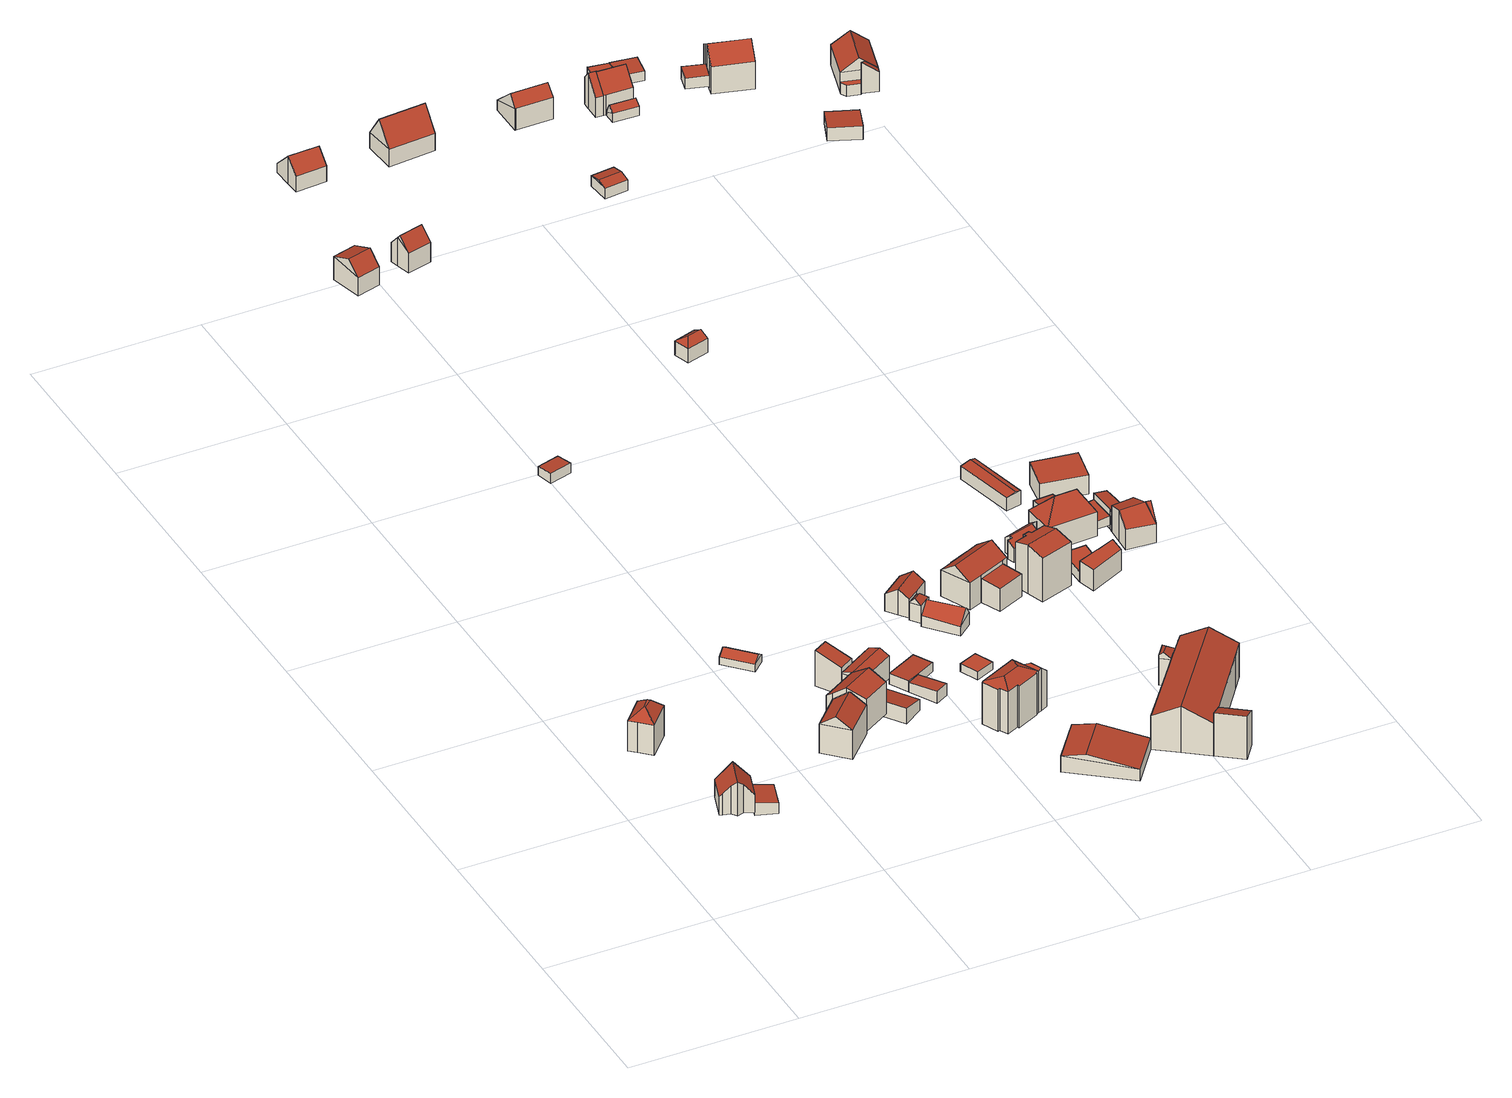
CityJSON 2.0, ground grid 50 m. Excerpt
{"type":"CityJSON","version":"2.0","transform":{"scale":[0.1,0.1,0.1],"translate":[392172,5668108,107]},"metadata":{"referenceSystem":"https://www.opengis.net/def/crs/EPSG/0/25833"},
"CityObjects":{
"building1":{"type":"Building","attributes":{"Dachtyp_tdc":"tdcCutTentRoof","Gemeindeschluessel":14627140,"Dachneigung":40.66,"QualitaetDacherkennung":69,"Geometrietyp2DReferenz":"3000","function":"31001_9998","roofType":"9999","measuredHeight":12.82},"geometry":[{"type":"MultiSurface","lod":"2","boundaries":[[[0,1,2,3]],[[1,4,5,2]],[[4,6,7,5]],[[6,8,9,7]],[[8,0,3,9]],[[8,6,4,10,11]],[[0,8,11,12]],[[1,0,12,13]],[[4,1,13,10]],[[13,12,11,10]],[[3,2,5,7,9]]],"semantics":{"surfaces":[{"type":"WallSurface"},{"type":"RoofSurface"},{"type":"GroundSurface"}],"values":[0,0,0,0,0,1,1,1,1,1,2]}}]},
"building2":{"type":"Building","attributes":{"Dachtyp_tdc":"tdcGableRoof","Gemeindeschluessel":14627140,"Dachneigung":46.6,"QualitaetDacherkennung":79,"Geometrietyp2DReferenz":"3000","function":"31001_9998","roofType":"3100","measuredHeight":10.79},"geometry":[{"type":"MultiSurface","lod":"2","boundaries":[[[14,15,16,17]],[[15,18,16]],[[18,19,20,16]],[[19,21,22,20]],[[21,23,24,22]],[[23,25,26,24]],[[25,27,28,26]],[[27,29,30,28]],[[29,31,32,30]],[[31,14,17,32]],[[27,25,23,21,19,18,15]],[[15,14,31,29,27]],[[17,16,20,22,24,26,28,30,32]]],"semantics":{"surfaces":[{"type":"WallSurface"},{"type":"RoofSurface"},{"type":"GroundSurface"}],"values":[0,0,0,0,0,0,0,0,0,0,1,1,2]}}]},
"building3":{"type":"Building","attributes":{"Dachtyp_tdc":"tdcPolyFlatRoof","Gemeindeschluessel":14627140,"Dachneigung":5.68,"QualitaetDacherkennung":77,"Geometrietyp2DReferenz":"3000","function":"31001_9998","roofType":"2100","measuredHeight":3.93},"geometry":[{"type":"MultiSurface","lod":"2","boundaries":[[[33,34,35,36]],[[34,37,38,35]],[[37,39,40,38]],[[39,33,36,40]],[[39,37,34,33]],[[36,35,38,40]]],"semantics":{"surfaces":[{"type":"WallSurface"},{"type":"RoofSurface"},{"type":"GroundSurface"}],"values":[0,0,0,0,1,2]}}]},
"building4":{"type":"Building","attributes":{"Dachtyp_tdc":"tdcGableRoof","Gemeindeschluessel":14627140,"Dachneigung":34.21,"QualitaetDacherkennung":80,"Geometrietyp2DReferenz":"3000","function":"31001_9998","roofType":"3100","measuredHeight":3.99},"geometry":[{"type":"MultiSurface","lod":"2","boundaries":[[[41,42,43,44]],[[42,45,46,43]],[[45,47,48,46]],[[47,41,44,48]],[[45,42,49]],[[41,47,50]],[[42,41,50,49]],[[47,45,49,50]],[[44,43,46,48]]],"semantics":{"surfaces":[{"type":"WallSurface"},{"type":"RoofSurface"},{"type":"GroundSurface"}],"values":[0,0,0,0,0,0,1,1,2]}}]},
"building5":{"type":"Building","attributes":{"Dachtyp_tdc":"tdcGableRoof","Gemeindeschluessel":14627140,"Dachneigung":21.92,"QualitaetDacherkennung":79,"Geometrietyp2DReferenz":"3000","function":"31001_9998","roofType":"3100","measuredHeight":9.92},"geometry":[{"type":"MultiSurface","lod":"2","boundaries":[[[51,52,53,54]],[[52,55,56,53]],[[55,57,58,56]],[[57,51,54,58]],[[55,52,59]],[[51,57,60]],[[52,51,60,59]],[[57,55,59,60]],[[54,53,56,58]]],"semantics":{"surfaces":[{"type":"WallSurface"},{"type":"RoofSurface"},{"type":"GroundSurface"}],"values":[0,0,0,0,0,0,1,1,2]}}]},
"building6":{"type":"Building","attributes":{"Dachtyp_tdc":"tdcPolyFlatRoof","Gemeindeschluessel":14627140,"Dachneigung":5.29,"QualitaetDacherkennung":63,"Geometrietyp2DReferenz":"3000","function":"31001_9998","roofType":"2100","measuredHeight":3.2},"geometry":[{"type":"MultiSurface","lod":"2","boundaries":[[[61,62,63,64]],[[62,65,66,63]],[[65,67,68,66]],[[67,61,64,68]],[[67,65,62,61]],[[64,63,66,68]]],"semantics":{"surfaces":[{"type":"WallSurface"},{"type":"RoofSurface"},{"type":"GroundSurface"}],"values":[0,0,0,0,1,2]}}]},
"building7":{"type":"Building","attributes":{"Dachtyp_tdc":"tdcGableRoof","Gemeindeschluessel":14627140,"Dachneigung":36.1,"QualitaetDacherkennung":68,"Geometrietyp2DReferenz":"3000","function":"31001_9998","roofType":"3100","measuredHeight":12.73},"geometry":[{"type":"MultiSurface","lod":"2","boundaries":[[[69,70,71,72]],[[70,73,74,71]],[[73,75,76,74]],[[75,69,72,76]],[[73,70,77]],[[69,75,78]],[[70,69,78,77]],[[75,73,77,78]],[[72,71,74,76]]],"semantics":{"surfaces":[{"type":"WallSurface"},{"type":"RoofSurface"},{"type":"GroundSurface"}],"values":[0,0,0,0,0,0,1,1,2]}}]},
"building8":{"type":"Building","attributes":{"Dachtyp_tdc":"tdcGableRoof","Gemeindeschluessel":14627140,"Dachneigung":33.85,"QualitaetDacherkennung":59,"Geometrietyp2DReferenz":"3000","function":"31001_9998","roofType":"3100","measuredHeight":12.89},"geometry":[{"type":"MultiSurface","lod":"2","boundaries":[[[79,80,81,82]],[[80,83,84,81]],[[83,85,86,84]],[[85,87,88,86]],[[87,89,90,88]],[[89,91,92,90]],[[91,79,82,92]],[[87,85,83,80,79]],[[79,91,89,87]],[[82,81,84,86,88,90,92]]],"semantics":{"surfaces":[{"type":"WallSurface"},{"type":"RoofSurface"},{"type":"GroundSurface"}],"values":[0,0,0,0,0,0,0,1,1,2]}}]},
"building9":{"type":"Building","attributes":{"Dachtyp_tdc":"tdcGableRoof","Gemeindeschluessel":14627140,"Dachneigung":45.48,"QualitaetDacherkennung":87,"Geometrietyp2DReferenz":"3000","function":"31001_9998","roofType":"3100","measuredHeight":9.01},"geometry":[{"type":"MultiSurface","lod":"2","boundaries":[[[93,94,95,96]],[[94,97,98,95]],[[97,99,100,98]],[[99,101,102,100]],[[101,103,104,102]],[[103,105,106,104]],[[105,107,108,106]],[[107,93,96,108]],[[103,101,99,97]],[[97,94,93,107,105,103]],[[96,95,98,100,102,104,106,108]]],"semantics":{"surfaces":[{"type":"WallSurface"},{"type":"RoofSurface"},{"type":"GroundSurface"}],"values":[0,0,0,0,0,0,0,0,1,1,2]}}]},
"building10":{"type":"Building","attributes":{"Dachtyp_tdc":"tdcFreeFormRoof","Gemeindeschluessel":14627140,"Dachneigung":49.58,"QualitaetDacherkennung":78,"Geometrietyp2DReferenz":"3000","function":"31001_9998","roofType":"5000","measuredHeight":10.28},"geometry":[{"type":"MultiSurface","lod":"2","boundaries":[[[109,110,111,112]],[[110,113,114,111]],[[113,115,116,114]],[[115,117,118,116]],[[117,109,112,118]],[[115,113,119,120]],[[120,119,110,109,117]],[[113,110,119]],[[117,115,120]],[[112,111,114,116,118]]],"semantics":{"surfaces":[{"type":"WallSurface"},{"type":"RoofSurface"},{"type":"GroundSurface"}],"values":[0,0,0,0,0,1,1,0,0,2]}}]},
"building11":{"type":"Building","attributes":{"Gemeindeschluessel":14627140,"Geometrietyp2DReferenz":"3000","function":"31001_9998","roofType":"9999"},"children":["building11-1","building11-2"]},
"building11-1":{"type":"BuildingPart","attributes":{"Dachtyp_tdc":"tdcPolyFlatRoof","Dachneigung":16.74,"QualitaetDacherkennung":49,"Geometrietyp2DReferenz":"3000","roofType":"2100","measuredHeight":11.32},"parents":["building11"],"geometry":[{"type":"MultiSurface","lod":"2","boundaries":[[[121,122,123,124,125,126]],[[127,128,129,130,131,132]],[[128,121,126,129]],[[128,127,122,121]],[[126,125,130,129]],[[132,123,122,127]],[[131,130,125,124]],[[131,124,123,132]]],"semantics":{"surfaces":[{"type":"WallSurface"},{"type":"RoofSurface"},{"type":"GroundSurface"},{"type":"ClosureSurface"}],"values":[0,0,0,1,2,0,3,3]}}]},
"building11-2":{"type":"BuildingPart","attributes":{"Dachtyp_tdc":"tdcGableRoof","Dachneigung":21.22,"QualitaetDacherkennung":67,"Geometrietyp2DReferenz":"3000","roofType":"3100","measuredHeight":8.69},"parents":["building11"],"geometry":[{"type":"MultiSurface","lod":"2","boundaries":[[[124,133,134,125]],[[133,135,136,134]],[[135,137,138,136]],[[137,131,130,138]],[[123,132,139,140,141]],[[135,140,139,137]],[[133,141,140,135]],[[124,123,141,133]],[[137,139,132,131]],[[125,134,136,138,130]],[[125,130,131,124]],[[131,132,123,124]]],"semantics":{"surfaces":[{"type":"WallSurface"},{"type":"RoofSurface"},{"type":"GroundSurface"},{"type":"ClosureSurface"}],"values":[0,0,0,0,1,1,0,0,0,2,3,3]}}]},
"building12":{"type":"Building","attributes":{"Dachtyp_tdc":"tdcPolyFlatRoof","Gemeindeschluessel":14627140,"Dachneigung":12.05,"QualitaetDacherkennung":85,"Geometrietyp2DReferenz":"3000","function":"31001_9998","roofType":"2100","measuredHeight":5.04},"geometry":[{"type":"MultiSurface","lod":"2","boundaries":[[[142,143,144,145]],[[143,146,147,144]],[[146,148,149,147]],[[148,142,145,149]],[[148,146,143,142]],[[145,144,147,149]]],"semantics":{"surfaces":[{"type":"WallSurface"},{"type":"RoofSurface"},{"type":"GroundSurface"}],"values":[0,0,0,0,1,2]}}]},
"building13":{"type":"Building","attributes":{"Gemeindeschluessel":14627140,"Geometrietyp2DReferenz":"3000","function":"31001_9998","roofType":"9999"},"children":["building13-1","building13-2"]},
"building13-1":{"type":"BuildingPart","attributes":{"Dachtyp_tdc":"tdcPolyFlatRoof","Dachneigung":4.99,"QualitaetDacherkennung":80,"Geometrietyp2DReferenz":"3000","roofType":"2100","measuredHeight":3.74},"parents":["building13"],"geometry":[{"type":"MultiSurface","lod":"2","boundaries":[[[150,151,152,153]],[[154,155,156,157]],[[155,150,153,156]],[[155,154,151,150]],[[153,152,157,156]],[[157,152,151,154]]],"semantics":{"surfaces":[{"type":"WallSurface"},{"type":"RoofSurface"},{"type":"GroundSurface"},{"type":"ClosureSurface"}],"values":[0,0,0,1,2,3]}}]},
"building13-2":{"type":"BuildingPart","attributes":{"Dachtyp_tdc":"tdcPolyFlatRoof","Dachneigung":2.65,"QualitaetDacherkennung":54,"Geometrietyp2DReferenz":"3000","roofType":"2100","measuredHeight":3.39},"parents":["building13"],"geometry":[{"type":"MultiSurface","lod":"2","boundaries":[[[158,159,154,157,160]],[[161,162,163,152,151]],[[162,164,165,163]],[[164,158,160,165]],[[164,162,161,159,158]],[[160,157,152,163,165]],[[151,154,159,161]],[[151,152,157,154]]],"semantics":{"surfaces":[{"type":"WallSurface"},{"type":"RoofSurface"},{"type":"GroundSurface"},{"type":"ClosureSurface"}],"values":[0,0,0,0,1,2,0,3]}}]},
"building14":{"type":"Building","attributes":{"Dachtyp_tdc":"tdcGableRoof","Gemeindeschluessel":14627140,"Dachneigung":55.75,"QualitaetDacherkennung":74,"Geometrietyp2DReferenz":"3000","function":"31001_9998","roofType":"3100","measuredHeight":12.42},"geometry":[{"type":"MultiSurface","lod":"2","boundaries":[[[166,167,168,169]],[[167,170,171,168]],[[170,172,173,171]],[[172,166,169,173]],[[170,167,174]],[[166,172,175]],[[167,166,175,174]],[[172,170,174,175]],[[169,168,171,173]]],"semantics":{"surfaces":[{"type":"WallSurface"},{"type":"RoofSurface"},{"type":"GroundSurface"}],"values":[0,0,0,0,0,0,1,1,2]}}]},
"building15":{"type":"Building","attributes":{"Gemeindeschluessel":14627140,"Geometrietyp2DReferenz":"3000","function":"31001_9998","roofType":"9999"},"children":["building15-1","building15-2"]},
"building15-1":{"type":"BuildingPart","attributes":{"Dachtyp_tdc":"tdcHipRoof","Dachneigung":19.17,"QualitaetDacherkennung":38,"Geometrietyp2DReferenz":"3000","roofType":"3200","measuredHeight":14.81},"parents":["building15"],"geometry":[{"type":"MultiSurface","lod":"2","boundaries":[[[176,177,178,179]],[[177,180,181,178]],[[180,182,183,181]],[[182,184,185,183]],[[184,186,187,185]],[[186,188,189,187]],[[188,190,191,189]],[[190,192,193,191]],[[192,194,195,196,193]],[[197,198,199]],[[197,200,201,198]],[[200,176,179,201]],[[190,188,186,184,182,202]],[[197,194,192,203]],[[182,180,177,176,200,197,203,202]],[[192,190,202,203]],[[179,178,181,183,185,187,189,191,193,196,198,201]],[[197,199,195,194]],[[199,198,196,195]]],"semantics":{"surfaces":[{"type":"WallSurface"},{"type":"RoofSurface"},{"type":"GroundSurface"},{"type":"ClosureSurface"}],"values":[0,0,0,0,0,0,0,0,0,0,0,0,1,1,1,1,2,0,3]}}]},
"building15-2":{"type":"BuildingPart","attributes":{"Dachtyp_tdc":"tdcFreeFormRoof","Dachneigung":43.46,"QualitaetDacherkennung":30,"Geometrietyp2DReferenz":"3000","roofType":"5000","measuredHeight":13.77},"parents":["building15"],"geometry":[{"type":"MultiSurface","lod":"2","boundaries":[[[204,199,198,205]],[[195,206,207,196]],[[206,208,209,207]],[[208,210,211,209]],[[210,212,213,211]],[[212,204,205,213]],[[208,206,195,214]],[[195,199,204,214]],[[204,212,210,208,214]],[[205,198,196,207,209,211,213]],[[195,196,198,199]]],"semantics":{"surfaces":[{"type":"WallSurface"},{"type":"RoofSurface"},{"type":"GroundSurface"},{"type":"ClosureSurface"}],"values":[0,0,0,0,0,0,1,1,1,2,3]}}]},
"building16":{"type":"Building","attributes":{"Dachtyp_tdc":"tdcGableRoof","Gemeindeschluessel":14627140,"Dachneigung":10.84,"QualitaetDacherkennung":53,"Geometrietyp2DReferenz":"3000","function":"31001_9998","roofType":"3100","measuredHeight":6.44},"geometry":[{"type":"MultiSurface","lod":"2","boundaries":[[[215,216,217,218]],[[216,219,220,217]],[[219,221,222,220]],[[221,215,218,222]],[[219,216,223]],[[215,221,224]],[[216,215,224,223]],[[221,219,223,224]],[[218,217,220,222]]],"semantics":{"surfaces":[{"type":"WallSurface"},{"type":"RoofSurface"},{"type":"GroundSurface"}],"values":[0,0,0,0,0,0,1,1,2]}}]},
"building17":{"type":"Building","attributes":{"Dachtyp_tdc":"tdcPolyFlatRoof","Gemeindeschluessel":14627140,"Dachneigung":0,"QualitaetDacherkennung":80,"Geometrietyp2DReferenz":"3000","function":"31001_9998","roofType":"1000","measuredHeight":2.46},"geometry":[{"type":"MultiSurface","lod":"2","boundaries":[[[225,226,227,228]],[[226,229,230,227]],[[229,231,232,230]],[[231,225,228,232]],[[231,229,226,225]],[[228,227,230,232]]],"semantics":{"surfaces":[{"type":"WallSurface"},{"type":"RoofSurface"},{"type":"GroundSurface"}],"values":[0,0,0,0,1,2]}}]},
"building18":{"type":"Building","attributes":{"Dachtyp_tdc":"tdcFreeFormRoof","Gemeindeschluessel":14627140,"Dachneigung":45.56,"QualitaetDacherkennung":12,"Geometrietyp2DReferenz":"3000","function":"31001_9998","roofType":"5000","measuredHeight":7.37},"geometry":[{"type":"MultiSurface","lod":"2","boundaries":[[[233,234,235,236]],[[234,237,238,235]],[[237,239,240,238]],[[239,233,236,240]],[[241,242,239,237]],[[241,237,234]],[[242,241,234,233]],[[242,233,239]],[[236,235,238,240]]],"semantics":{"surfaces":[{"type":"WallSurface"},{"type":"RoofSurface"},{"type":"GroundSurface"}],"values":[0,0,0,0,1,1,1,0,2]}}]},
"building19":{"type":"Building","attributes":{"Dachtyp_tdc":"tdcGableRoof","Gemeindeschluessel":14627140,"Dachneigung":35.99,"QualitaetDacherkennung":46,"Geometrietyp2DReferenz":"3000","function":"31001_9998","roofType":"3100","measuredHeight":8.15},"geometry":[{"type":"MultiSurface","lod":"2","boundaries":[[[243,244,245,246]],[[244,247,248,245]],[[247,249,250,248]],[[249,251,252,250]],[[251,253,254,252]],[[253,255,256,254]],[[255,243,246,256]],[[251,249,247,244]],[[244,243,255,253,251]],[[246,245,248,250,252,254,256]]],"semantics":{"surfaces":[{"type":"WallSurface"},{"type":"RoofSurface"},{"type":"GroundSurface"}],"values":[0,0,0,0,0,0,0,1,1,2]}}]},
"building20":{"type":"Building","attributes":{"Dachtyp_tdc":"tdcGableRoof","Gemeindeschluessel":14627140,"Dachneigung":48.09,"QualitaetDacherkennung":49,"Geometrietyp2DReferenz":"3000","function":"31001_9998","roofType":"3100","measuredHeight":6.78},"geometry":[{"type":"MultiSurface","lod":"2","boundaries":[[[257,258,259,260]],[[258,261,262,259]],[[261,263,264,262]],[[263,257,260,264]],[[261,258,265]],[[257,263,266]],[[258,257,266,265]],[[263,261,265,266]],[[260,259,262,264]]],"semantics":{"surfaces":[{"type":"WallSurface"},{"type":"RoofSurface"},{"type":"GroundSurface"}],"values":[0,0,0,0,0,0,1,1,2]}}]},
"building21":{"type":"Building","attributes":{"Dachtyp_tdc":"tdcFreeFormRoof","Gemeindeschluessel":14627140,"Dachneigung":32.11,"QualitaetDacherkennung":11,"Geometrietyp2DReferenz":"3000","function":"31001_9998","roofType":"5000","measuredHeight":6.19},"geometry":[{"type":"MultiSurface","lod":"2","boundaries":[[[267,268,269,270]],[[268,271,272,269]],[[271,273,274,272]],[[273,267,270,274]],[[275,276,273,271]],[[275,271,268]],[[276,275,268,267]],[[276,267,273]],[[270,269,272,274]]],"semantics":{"surfaces":[{"type":"WallSurface"},{"type":"RoofSurface"},{"type":"GroundSurface"}],"values":[0,0,0,0,1,0,1,1,2]}}]},
"building22":{"type":"Building","attributes":{"Gemeindeschluessel":14627140,"Geometrietyp2DReferenz":"3000","function":"31001_9998","roofType":"9999"},"children":["building22-1","building22-2"]},
"building22-1":{"type":"BuildingPart","attributes":{"Dachtyp_tdc":"tdcGableRoof","Dachneigung":35.95,"QualitaetDacherkennung":68,"Geometrietyp2DReferenz":"3000","roofType":"3100","measuredHeight":12.03},"parents":["building22"],"geometry":[{"type":"MultiSurface","lod":"2","boundaries":[[[277,278,279,280,281]],[[278,282,283,279]],[[282,284,285,283]],[[284,286,287,285]],[[286,288,289,287]],[[288,290,291,292,289]],[[277,290,288,293,294]],[[286,284,282,278,294,293]],[[293,288,286]],[[277,294,278]],[[292,280,279,283,285,287,289]],[[281,291,290,277]],[[281,280,292,291]]],"semantics":{"surfaces":[{"type":"WallSurface"},{"type":"RoofSurface"},{"type":"GroundSurface"},{"type":"ClosureSurface"}],"values":[0,0,0,0,0,0,1,1,0,0,2,0,3]}}]},
"building22-2":{"type":"BuildingPart","attributes":{"Dachtyp_tdc":"tdcPolyFlatRoof","Dachneigung":0,"QualitaetDacherkennung":46,"Geometrietyp2DReferenz":"3000","roofType":"1000","measuredHeight":4.31},"parents":["building22"],"geometry":[{"type":"MultiSurface","lod":"2","boundaries":[[[291,295,296,292]],[[295,297,298,296]],[[297,281,280,298]],[[281,297,295,291]],[[292,296,298,280]],[[292,280,281,291]]],"semantics":{"surfaces":[{"type":"WallSurface"},{"type":"RoofSurface"},{"type":"GroundSurface"},{"type":"ClosureSurface"}],"values":[0,0,0,1,2,3]}}]},
"building23":{"type":"Building","attributes":{"Dachtyp_tdc":"tdcPolyFlatRoof","Gemeindeschluessel":14627140,"Dachneigung":3.15,"QualitaetDacherkennung":76,"Geometrietyp2DReferenz":"3000","function":"31001_9998","roofType":"2100","measuredHeight":7.54},"geometry":[{"type":"MultiSurface","lod":"2","boundaries":[[[299,300,301,302]],[[300,303,304,301]],[[303,305,306,304]],[[305,299,302,306]],[[305,303,300,299]],[[302,301,304,306]]],"semantics":{"surfaces":[{"type":"WallSurface"},{"type":"RoofSurface"},{"type":"GroundSurface"}],"values":[0,0,0,0,1,2]}}]},
"building24":{"type":"Building","attributes":{"Dachtyp_tdc":"tdcGableRoof","Gemeindeschluessel":14627140,"Dachneigung":14.36,"QualitaetDacherkennung":69,"Geometrietyp2DReferenz":"3000","function":"31001_9998","roofType":"3100","measuredHeight":4.35},"geometry":[{"type":"MultiSurface","lod":"2","boundaries":[[[307,308,309,310]],[[308,311,312,309]],[[311,313,314,312]],[[313,307,310,314]],[[311,308,315]],[[307,313,316]],[[308,307,316,315]],[[313,311,315,316]],[[310,309,312,314]]],"semantics":{"surfaces":[{"type":"WallSurface"},{"type":"RoofSurface"},{"type":"GroundSurface"}],"values":[0,0,0,0,0,0,1,1,2]}}]},
"building25":{"type":"Building","attributes":{"Dachtyp_tdc":"tdcFreeFormRoof","Gemeindeschluessel":14627140,"Dachneigung":42.16,"QualitaetDacherkennung":60,"Geometrietyp2DReferenz":"3000","function":"31001_9998","roofType":"5000","measuredHeight":9.98},"geometry":[{"type":"MultiSurface","lod":"2","boundaries":[[[317,318,319,320]],[[318,321,322,319]],[[321,323,324,322]],[[323,325,326,324]],[[325,327,328,326]],[[327,329,330,328]],[[329,317,320,330]],[[331,323,321,318,317,332]],[[327,325,331,332,329]],[[325,323,331]],[[317,329,332]],[[320,319,322,324,326,328,330]]],"semantics":{"surfaces":[{"type":"WallSurface"},{"type":"RoofSurface"},{"type":"GroundSurface"}],"values":[0,0,0,0,0,0,0,1,1,0,0,2]}}]},
"building26":{"type":"Building","attributes":{"Gemeindeschluessel":14627140,"Geometrietyp2DReferenz":"3000","function":"31001_9998","roofType":"9999"},"children":["building26-1","building26-2","building26-3"]},
"building26-1":{"type":"BuildingPart","attributes":{"Dachtyp_tdc":"tdcHipAndGableRoof","Dachneigung":39.14,"QualitaetDacherkennung":21,"Geometrietyp2DReferenz":"3000","roofType":"5000","measuredHeight":10.67},"parents":["building26"],"geometry":[{"type":"MultiSurface","lod":"2","boundaries":[[[333,334,335,336]],[[337,338,339,340]],[[338,333,336,339]],[[334,341,342]],[[343,344,342,341]],[[334,342,344,345,346]],[[346,345,337]],[[337,345,344,343,338]],[[338,343,341,333]],[[333,341,334]],[[336,335,347,340,339]],[[347,335,334,346]],[[340,347,346,337]]],"semantics":{"surfaces":[{"type":"WallSurface"},{"type":"RoofSurface"},{"type":"GroundSurface"},{"type":"ClosureSurface"}],"values":[0,0,0,1,1,1,0,0,0,0,2,3,3]}}]},
"building26-2":{"type":"BuildingPart","attributes":{"Dachtyp_tdc":"tdcGableRoof","Dachneigung":26.42,"QualitaetDacherkennung":76,"Geometrietyp2DReferenz":"3000","roofType":"3100","measuredHeight":14.72},"parents":["building26"],"geometry":[{"type":"MultiSurface","lod":"2","boundaries":[[[348,349,337,340,350]],[[351,352,335,334]],[[352,353,354,335]],[[353,355,356,354]],[[355,357,358,356]],[[357,359,360,358]],[[359,361,362,360]],[[361,363,364,362]],[[365,366,367,368]],[[366,369,218,367]],[[369,370,371,218]],[[370,348,350,371]],[[366,365,363,361,359,357,355]],[[355,353,352,351,372,349,348,370,369,366]],[[350,340,347,335,354,356,358,360,362,364,368,367,218,371]],[[346,337,349,372]],[[346,347,340,337]],[[334,346,372,351]],[[334,335,347,346]],[[365,368,364,363]]],"semantics":{"surfaces":[{"type":"WallSurface"},{"type":"RoofSurface"},{"type":"GroundSurface"},{"type":"ClosureSurface"}],"values":[0,0,0,0,0,0,0,0,0,0,0,0,1,1,2,0,3,0,3,3]}}]},
"building26-3":{"type":"BuildingPart","attributes":{"Dachtyp_tdc":"tdcPolyFlatRoof","Dachneigung":22.27,"QualitaetDacherkennung":42,"Geometrietyp2DReferenz":"3000","roofType":"2100","measuredHeight":13.71},"parents":["building26"],"geometry":[{"type":"MultiSurface","lod":"2","boundaries":[[[373,374,375,376]],[[374,377,365,368,375]],[[378,373,376,364,363]],[[378,377,374,373]],[[376,375,368,364]],[[378,363,365,377]],[[363,364,368,365]]],"semantics":{"surfaces":[{"type":"WallSurface"},{"type":"RoofSurface"},{"type":"GroundSurface"},{"type":"ClosureSurface"}],"values":[0,0,0,1,2,0,3]}}]},
"building27":{"type":"Building","attributes":{"Dachtyp_tdc":"tdcGableRoof","Gemeindeschluessel":14627140,"Dachneigung":15.9,"QualitaetDacherkennung":70,"Geometrietyp2DReferenz":"3000","function":"31001_9998","roofType":"3100","measuredHeight":15.59},"geometry":[{"type":"MultiSurface","lod":"2","boundaries":[[[379,380,381,382]],[[380,383,384,381]],[[383,385,386,384]],[[385,387,388,386]],[[387,389,390,388]],[[389,391,392,390]],[[391,393,394,392]],[[393,395,396,394]],[[395,397,398,396]],[[397,379,382,398]],[[393,391,389,387,385,383,380,379]],[[379,397,395,393]],[[382,381,384,386,388,390,392,394,396,398]]],"semantics":{"surfaces":[{"type":"WallSurface"},{"type":"RoofSurface"},{"type":"GroundSurface"}],"values":[0,0,0,0,0,0,0,0,0,0,1,1,2]}}]},
"building28":{"type":"Building","attributes":{"Dachtyp_tdc":"tdcGableRoof","Gemeindeschluessel":14627140,"Dachneigung":34.2,"QualitaetDacherkennung":76,"Geometrietyp2DReferenz":"3000","function":"31001_9998","roofType":"3100","measuredHeight":6.45},"geometry":[{"type":"MultiSurface","lod":"2","boundaries":[[[399,400,401,402]],[[400,403,404,401]],[[403,405,406,404]],[[405,407,408,406]],[[407,409,410,408]],[[409,411,412,410]],[[411,413,414,412]],[[413,415,416,414]],[[415,417,418,416]],[[417,399,402,418]],[[413,411,409,407,405]],[[405,403,400,399,417,415,413]],[[402,401,404,406,408,410,412,414,416,418]]],"semantics":{"surfaces":[{"type":"WallSurface"},{"type":"RoofSurface"},{"type":"GroundSurface"}],"values":[0,0,0,0,0,0,0,0,0,0,1,1,2]}}]},
"building29":{"type":"Building","attributes":{"Dachtyp_tdc":"tdcGableRoof","Gemeindeschluessel":14627140,"Dachneigung":10.99,"QualitaetDacherkennung":60,"Geometrietyp2DReferenz":"3000","function":"31001_9998","roofType":"3100","measuredHeight":4.83},"geometry":[{"type":"MultiSurface","lod":"2","boundaries":[[[419,420,421,422]],[[420,423,424,421]],[[423,425,426,424]],[[425,419,422,426]],[[423,420,427]],[[419,425,428]],[[420,419,428,427]],[[425,423,427,428]],[[422,421,424,426]]],"semantics":{"surfaces":[{"type":"WallSurface"},{"type":"RoofSurface"},{"type":"GroundSurface"}],"values":[0,0,0,0,0,0,1,1,2]}}]},
"building30":{"type":"Building","attributes":{"Dachtyp_tdc":"tdcGableRoof","Gemeindeschluessel":14627140,"Dachneigung":64.32,"QualitaetDacherkennung":17,"Geometrietyp2DReferenz":"3000","function":"31001_9998","roofType":"3100","measuredHeight":4.11},"geometry":[{"type":"MultiSurface","lod":"2","boundaries":[[[429,430,431,432]],[[430,433,434,431]],[[433,435,436,434]],[[435,429,432,436]],[[433,430,437]],[[429,435,438]],[[430,429,438,437]],[[435,433,437,438]],[[432,431,434,436]]],"semantics":{"surfaces":[{"type":"WallSurface"},{"type":"RoofSurface"},{"type":"GroundSurface"}],"values":[0,0,0,0,0,0,1,1,2]}}]},
"building31":{"type":"Building","attributes":{"Gemeindeschluessel":14627140,"Geometrietyp2DReferenz":"3000","function":"31001_9998","roofType":"9999"},"children":["building31-1","building31-2"]},
"building31-1":{"type":"BuildingPart","attributes":{"Dachtyp_tdc":"tdcGableRoof","Dachneigung":47.45,"QualitaetDacherkennung":89,"Geometrietyp2DReferenz":"3000","roofType":"3100","measuredHeight":11.22},"parents":["building31"],"geometry":[{"type":"MultiSurface","lod":"2","boundaries":[[[439,440,441,442]],[[439,443,444,440]],[[443,445,446,444]],[[445,447,431,446]],[[447,448,432,431]],[[448,449,450,451,432]],[[445,443,439,442,452,453,454]],[[454,449,448,447,445]],[[451,455,456,441,440,444,446,431,432]],[[450,449,454]],[[455,451,450,454]],[[442,441,456,453,452]],[[453,456,455,454]]],"semantics":{"surfaces":[{"type":"WallSurface"},{"type":"RoofSurface"},{"type":"GroundSurface"},{"type":"ClosureSurface"}],"values":[0,0,0,0,0,0,1,1,2,0,3,3,3]}}]},
"building31-2":{"type":"BuildingPart","attributes":{"Dachtyp_tdc":"tdcGableRoof","Dachneigung":47.78,"QualitaetDacherkennung":58,"Geometrietyp2DReferenz":"3000","roofType":"3100","measuredHeight":11.37},"parents":["building31"],"geometry":[{"type":"MultiSurface","lod":"2","boundaries":[[[457,458,459,460]],[[458,442,441,459]],[[450,461,462,451]],[[461,457,460,462]],[[463,452,442,458,457]],[[457,461,450,454,463]],[[460,459,441,456,455,451,462]],[[453,452,463]],[[456,441,442,452,453]],[[454,453,463]],[[450,451,455,454]],[[455,456,453,454]]],"semantics":{"surfaces":[{"type":"WallSurface"},{"type":"RoofSurface"},{"type":"GroundSurface"},{"type":"ClosureSurface"}],"values":[0,0,0,0,1,1,2,0,3,0,3,3]}}]},
"building32":{"type":"Building","attributes":{"Gemeindeschluessel":14627140,"Geometrietyp2DReferenz":"3000","function":"31001_9998","roofType":"9999"},"children":["building32-1","building32-2"]},
"building32-1":{"type":"BuildingPart","attributes":{"Dachtyp_tdc":"tdcPolyFlatRoof","Dachneigung":0,"QualitaetDacherkennung":66,"Geometrietyp2DReferenz":"3000","roofType":"1000","measuredHeight":3.21},"parents":["building32"],"geometry":[{"type":"MultiSurface","lod":"2","boundaries":[[[464,465,466,467]],[[465,468,469,466]],[[470,464,467,471]],[[470,468,465,464]],[[467,466,469,471]],[[471,469,468,470]]],"semantics":{"surfaces":[{"type":"WallSurface"},{"type":"RoofSurface"},{"type":"GroundSurface"},{"type":"ClosureSurface"}],"values":[0,0,0,1,2,3]}}]},
"building32-2":{"type":"BuildingPart","attributes":{"Dachtyp_tdc":"tdcPolyFlatRoof","Dachneigung":0,"QualitaetDacherkennung":79,"Geometrietyp2DReferenz":"3000","roofType":"1000","measuredHeight":6.7},"parents":["building32"],"geometry":[{"type":"MultiSurface","lod":"2","boundaries":[[[472,473,474,475]],[[473,476,470,471,474]],[[477,478,479,469,468]],[[478,480,481,479]],[[480,472,475,481]],[[480,478,477,476,473,472]],[[475,474,471,469,479,481]],[[468,470,476,477]],[[468,469,471,470]]],"semantics":{"surfaces":[{"type":"WallSurface"},{"type":"RoofSurface"},{"type":"GroundSurface"},{"type":"ClosureSurface"}],"values":[0,0,0,0,0,1,2,0,3]}}]},
"building33":{"type":"Building","attributes":{"Gemeindeschluessel":14627140,"Geometrietyp2DReferenz":"3000","function":"31001_9998","roofType":"9999"},"children":["building33-1","building33-2"]},
"building33-1":{"type":"BuildingPart","attributes":{"Dachtyp_tdc":"tdcPolyFlatRoof","Dachneigung":6.18,"QualitaetDacherkennung":87,"Geometrietyp2DReferenz":"3000","roofType":"2100","measuredHeight":7.91},"parents":["building33"],"geometry":[{"type":"MultiSurface","lod":"2","boundaries":[[[482,483,484,485,486]],[[483,487,488,484]],[[487,489,490,491,488]],[[489,487,483,482]],[[485,484,488,491]],[[486,490,489,482]],[[486,485,491,490]]],"semantics":{"surfaces":[{"type":"WallSurface"},{"type":"RoofSurface"},{"type":"GroundSurface"},{"type":"ClosureSurface"}],"values":[0,0,0,1,2,0,3]}}]},
"building33-2":{"type":"BuildingPart","attributes":{"Dachtyp_tdc":"tdcHipRoof","Dachneigung":47.61,"QualitaetDacherkennung":69,"Geometrietyp2DReferenz":"3000","roofType":"3200","measuredHeight":13.26},"parents":["building33"],"geometry":[{"type":"MultiSurface","lod":"2","boundaries":[[[490,492,493,491]],[[492,494,495,493]],[[494,496,497,495]],[[496,498,499,497]],[[498,500,501,499]],[[500,486,485,501]],[[494,492,502]],[[498,496,503]],[[486,504,498,503,502,492,505,490]],[[496,494,502,503]],[[490,505,492]],[[500,504,486]],[[498,504,500]],[[491,493,495,497,499,501,485]],[[491,485,486,490]]],"semantics":{"surfaces":[{"type":"WallSurface"},{"type":"RoofSurface"},{"type":"GroundSurface"},{"type":"ClosureSurface"}],"values":[0,0,0,0,0,0,1,1,1,1,0,0,0,2,3]}}]},
"building34":{"type":"Building","attributes":{"Dachtyp_tdc":"tdcPolyFlatRoof","Gemeindeschluessel":14627140,"Dachneigung":0,"QualitaetDacherkennung":86,"Geometrietyp2DReferenz":"3000","function":"31001_9998","roofType":"1000","measuredHeight":2.6},"geometry":[{"type":"MultiSurface","lod":"2","boundaries":[[[506,507,508,509]],[[507,510,511,508]],[[510,512,513,511]],[[512,514,515,513]],[[514,506,509,515]],[[514,512,510,507,506]],[[509,508,511,513,515]]],"semantics":{"surfaces":[{"type":"WallSurface"},{"type":"RoofSurface"},{"type":"GroundSurface"}],"values":[0,0,0,0,0,1,2]}}]},
"building35":{"type":"Building","attributes":{"Dachtyp_tdc":"tdcPolyFlatRoof","Gemeindeschluessel":14627140,"Dachneigung":3.73,"QualitaetDacherkennung":77,"Geometrietyp2DReferenz":"3000","function":"31001_9998","roofType":"2100","measuredHeight":3.55},"geometry":[{"type":"MultiSurface","lod":"2","boundaries":[[[516,517,518,519]],[[517,520,521,518]],[[520,522,523,521]],[[522,524,525,523]],[[524,516,519,525]],[[524,522,520,517,516]],[[519,518,521,523,525]]],"semantics":{"surfaces":[{"type":"WallSurface"},{"type":"RoofSurface"},{"type":"GroundSurface"}],"values":[0,0,0,0,0,1,2]}}]},
"building36":{"type":"Building","attributes":{"Dachtyp_tdc":"tdcPolyFlatRoof","Gemeindeschluessel":14627140,"Dachneigung":7.86,"QualitaetDacherkennung":83,"Geometrietyp2DReferenz":"3000","function":"31001_9998","roofType":"2100","measuredHeight":7.27},"geometry":[{"type":"MultiSurface","lod":"2","boundaries":[[[526,527,528,529]],[[527,530,531,528]],[[530,532,533,531]],[[532,526,529,533]],[[532,530,527,526]],[[529,528,531,533]]],"semantics":{"surfaces":[{"type":"WallSurface"},{"type":"RoofSurface"},{"type":"GroundSurface"}],"values":[0,0,0,0,1,2]}}]},
"building37":{"type":"Building","attributes":{"Dachtyp_tdc":"tdcPolyFlatRoof","Gemeindeschluessel":14627140,"Dachneigung":6.69,"QualitaetDacherkennung":80,"Geometrietyp2DReferenz":"3000","function":"31001_9998","roofType":"2100","measuredHeight":3.09},"geometry":[{"type":"MultiSurface","lod":"2","boundaries":[[[534,535,536,537]],[[535,538,539,536]],[[538,540,541,539]],[[540,534,537,541]],[[540,538,535,534]],[[537,536,539,541]]],"semantics":{"surfaces":[{"type":"WallSurface"},{"type":"RoofSurface"},{"type":"GroundSurface"}],"values":[0,0,0,0,1,2]}}]},
"building38":{"type":"Building","attributes":{"Gemeindeschluessel":14627140,"Geometrietyp2DReferenz":"3000","function":"31001_9998","roofType":"9999"},"children":["building38-1","building38-2","building38-3"]},
"building38-1":{"type":"BuildingPart","attributes":{"Dachtyp_tdc":"tdcGableRoof","Dachneigung":38.15,"QualitaetDacherkennung":41,"Geometrietyp2DReferenz":"3000","roofType":"3100","measuredHeight":9.94},"parents":["building38"],"geometry":[{"type":"MultiSurface","lod":"2","boundaries":[[[542,543,544,545,546]],[[547,548,549,550]],[[548,551,552,549]],[[551,553,554,555,552]],[[556,542,546,557,558]],[[551,548,547,559,560]],[[560,561,543,542,556,553,551]],[[546,545,562,550,549,552,555,557]],[[561,544,543]],[[562,545,544,563]],[[563,544,561,560]],[[562,563,559,547,550]],[[559,563,560]],[[556,558,554,553]],[[558,557,555,554]]],"semantics":{"surfaces":[{"type":"WallSurface"},{"type":"RoofSurface"},{"type":"GroundSurface"},{"type":"ClosureSurface"}],"values":[0,0,0,0,0,1,1,2,0,3,3,3,3,0,3]}}]},
"building38-2":{"type":"BuildingPart","attributes":{"Dachtyp_tdc":"tdcFreeFormRoof","Dachneigung":44.34,"QualitaetDacherkennung":90,"Geometrietyp2DReferenz":"3000","roofType":"5000","measuredHeight":10.24},"parents":["building38"],"geometry":[{"type":"MultiSurface","lod":"2","boundaries":[[[544,564,565,545]],[[564,566,547,550,565]],[[567,568,566]],[[568,567,564,544,561]],[[566,564,567]],[[545,565,550,562]],[[547,566,559]],[[545,562,563,544]],[[562,550,547,559,563]],[[568,561,560,559,566]],[[560,561,544,563]],[[560,563,559]]],"semantics":{"surfaces":[{"type":"WallSurface"},{"type":"RoofSurface"},{"type":"GroundSurface"},{"type":"ClosureSurface"}],"values":[0,0,1,1,0,2,0,3,3,0,3,3]}}]},
"building38-3":{"type":"BuildingPart","attributes":{"Dachtyp_tdc":"tdcPolyFlatRoof","Dachneigung":9.09,"QualitaetDacherkennung":73,"Geometrietyp2DReferenz":"3000","roofType":"2100","measuredHeight":6.29},"parents":["building38"],"geometry":[{"type":"MultiSurface","lod":"2","boundaries":[[[554,569,570,555]],[[569,571,572,570]],[[571,573,574,572]],[[573,575,576,574]],[[575,577,578,576]],[[577,558,557,578]],[[558,577,575,573,571,569,554]],[[555,570,572,574,576,578,557]],[[555,557,558,554]]],"semantics":{"surfaces":[{"type":"WallSurface"},{"type":"RoofSurface"},{"type":"GroundSurface"},{"type":"ClosureSurface"}],"values":[0,0,0,0,0,0,1,2,3]}}]},
"building39":{"type":"Building","attributes":{"Gemeindeschluessel":14627140,"Dachtyp_tdc":"tdcPolyFlatRoof","Dachneigung":5.63,"QualitaetDacherkennung":80,"Geometrietyp2DReferenz":"3000","function":"31001_9998","roofType":"2100","measuredHeight":3.84},"geometry":[{"type":"MultiSurface","lod":"2","boundaries":[[[579,580,581,582]],[[580,583,584,581]],[[583,585,586,584]],[[585,579,582,586]],[[585,583,580,579]],[[582,581,584,586]]],"semantics":{"surfaces":[{"type":"WallSurface"},{"type":"RoofSurface"},{"type":"GroundSurface"}],"values":[0,0,0,0,1,2]}}]},
"building40":{"type":"Building","attributes":{"Dachtyp_tdc":"tdcGableRoof","Gemeindeschluessel":14627140,"Dachneigung":35.09,"QualitaetDacherkennung":80,"Geometrietyp2DReferenz":"3000","function":"31001_9998","roofType":"3100","measuredHeight":12.33},"geometry":[{"type":"MultiSurface","lod":"2","boundaries":[[[587,588,589,590]],[[588,591,592,589]],[[591,593,594,592]],[[593,595,596,594]],[[595,597,598,596]],[[597,599,600,598]],[[599,601,602,600]],[[601,587,590,602]],[[597,595,593,591,588]],[[588,587,601,599,597]],[[590,589,592,594,596,598,600,602]]],"semantics":{"surfaces":[{"type":"WallSurface"},{"type":"RoofSurface"},{"type":"GroundSurface"}],"values":[0,0,0,0,0,0,0,0,1,1,2]}}]},
"building41":{"type":"Building","attributes":{"Dachtyp_tdc":"tdcPolyFlatRoof","Gemeindeschluessel":14627140,"Dachneigung":3.64,"QualitaetDacherkennung":84,"Geometrietyp2DReferenz":"3000","function":"31001_9998","roofType":"2100","measuredHeight":4.32},"geometry":[{"type":"MultiSurface","lod":"2","boundaries":[[[603,604,605,606]],[[604,607,608,605]],[[607,609,610,608]],[[609,603,606,610]],[[609,607,604,603]],[[606,605,608,610]]],"semantics":{"surfaces":[{"type":"WallSurface"},{"type":"RoofSurface"},{"type":"GroundSurface"}],"values":[0,0,0,0,1,2]}}]},
"building42":{"type":"Building","attributes":{"Dachtyp_tdc":"tdcPolyFlatRoof","Gemeindeschluessel":14627140,"Dachneigung":37.78,"QualitaetDacherkennung":67,"Geometrietyp2DReferenz":"3000","function":"31001_9998","roofType":"2100","measuredHeight":9.94},"geometry":[{"type":"MultiSurface","lod":"2","boundaries":[[[611,612,613,614]],[[612,615,616,613]],[[615,617,618,616]],[[617,611,614,618]],[[617,615,612,611]],[[614,613,616,618]]],"semantics":{"surfaces":[{"type":"WallSurface"},{"type":"RoofSurface"},{"type":"GroundSurface"}],"values":[0,0,0,0,1,2]}}]},
"building43":{"type":"Building","attributes":{"Gemeindeschluessel":14627140,"Geometrietyp2DReferenz":"3000","function":"31001_9998","roofType":"9999"},"children":["building43-1","building43-2"]},
"building43-1":{"type":"BuildingPart","attributes":{"Dachtyp_tdc":"tdcPolyFlatRoof","Dachneigung":0,"QualitaetDacherkennung":0,"Geometrietyp2DReferenz":"3000","roofType":"9999","measuredHeight":3.51},"parents":["building43"],"geometry":[{"type":"MultiSurface","lod":"2","boundaries":[[[619,620,621,622,623]],[[623,622,624,625]],[[621,620,626,627]],[[620,619,628,626]],[[619,623,625,628]],[[625,624,627,626,628]],[[627,624,622,621]]],"semantics":{"surfaces":[{"type":"RoofSurface"},{"type":"WallSurface"},{"type":"GroundSurface"},{"type":"ClosureSurface"}],"values":[0,1,1,1,1,2,3]}}]},
"building43-2":{"type":"BuildingPart","attributes":{"Dachtyp_tdc":"tdcGableRoof","Dachneigung":37.75,"QualitaetDacherkennung":91,"Geometrietyp2DReferenz":"3000","roofType":"3100","measuredHeight":10.45},"parents":["building43"],"geometry":[{"type":"MultiSurface","lod":"2","boundaries":[[[629,630,631,624,622]],[[630,632,633,631]],[[632,617,634,633]],[[632,630,635]],[[629,617,636]],[[630,629,636,635]],[[617,632,635,636]],[[624,631,633,634,627]],[[629,622,621,627,634,617]],[[622,624,627,621]]],"semantics":{"surfaces":[{"type":"WallSurface"},{"type":"RoofSurface"},{"type":"GroundSurface"},{"type":"ClosureSurface"}],"values":[0,0,0,0,0,1,1,2,0,3]}}]}
},
"vertices":[
[92,628,279],[145,578,279],[145,578,181],[92,628,181],[83,512,277],[83,512,181],[50,543,277],[50,543,181],[30,562,277],[30,562,181],[81,556,309],[78,559,309],[100,586,308],[107,580,308],
[204,232,227],[186,227,243],[186,227,135],[204,232,135],[186,227,242],[174,242,226],[174,242,135],[153,249,202],[153,249,135],[144,252,193],[144,252,135],[170,331,192],[170,331,135],[215,317,243],[215,317,135],[259,302,193],[259,302,135],[233,222,193],[233,222,135],
[259,302,165],[319,283,158],[319,283,125],[259,302,125],[293,203,158],[293,203,125],[233,222,165],[233,222,125],
[489,733,203],[421,806,203],[421,806,179],[489,733,179],[457,839,202],[457,839,179],[525,766,202],[525,766,179],[439,822,219],[507,749,219],
[6,2235,712],[77,2255,712],[77,2255,637],[6,2235,637],[102,2160,695],[102,2160,637],[31,2141,695],[31,2141,637],[93,2195,736],[21,2176,736],
[264,1479,414],[251,1527,410],[251,1527,382],[264,1479,382],[318,1546,410],[318,1546,382],[331,1497,414],[331,1497,382],
[549,477,156],[631,561,156],[631,561,62],[549,477,62],[699,498,155],[699,498,62],[615,412,155],[615,412,62],[665,530,189],[581,445,189],
[658,536,199],[631,561,175],[631,561,70],[658,536,70],[619,575,163],[619,575,70],[725,638,163],[725,638,70],[752,592,199],[752,592,70],[780,546,173],[780,546,70],[699,498,173],[699,498,70],
[79,2650,736],[143,2653,736],[143,2653,699],[79,2650,699],[146,2601,789],[146,2601,699],[148,2561,749],[148,2561,699],[56,2555,749],[56,2555,699],[54,2596,789],[54,2596,699],[51,2657,727],[51,2657,699],[78,2658,727],[78,2658,699],
[184,2254,687],[256,2274,687],[256,2274,626],[184,2254,626],[275,2206,689],[275,2206,626],[202,2187,689],[202,2187,626],[190,2229,718],[190,2229,626],[266,2239,729],[193,2220,729],
[721,785,170],[763,715,146],[763,715,131],[763,715,129],[763,715,57],[721,785,57],[721,689,146],[678,760,170],[678,760,57],[721,689,57],[721,689,129],[721,689,131],
[834,758,129],[834,758,57],[867,703,129],[867,703,57],[754,635,129],[754,635,57],[738,660,144],[852,728,144],[834,758,131],
[883,558,77],[825,518,92],[825,518,42],[883,558,42],[766,603,92],[766,603,42],[825,643,77],[825,643,42],
[940,569,77],[897,649,69],[897,649,39],[940,569,39],[935,670,69],[979,590,77],[979,590,39],[935,670,39],
[994,702,68],[935,670,71],[994,702,39],[897,649,73],[867,704,73],[867,704,39],[964,757,68],[964,757,39],
[334,2681,721],[474,2692,721],[474,2692,671],[334,2681,671],[482,2594,727],[482,2594,671],[342,2583,727],[342,2583,671],[478,2642,795],[338,2631,795],
[1171,447,139],[1104,415,139],[1104,415,6],[1171,447,6],[1101,420,141],[1101,420,6],[1065,403,141],[1065,403,6],[1053,428,141],[1053,428,6],[1048,426,139],[1048,426,6],[1025,475,139],[1025,475,6],[1029,478,141],[1029,478,6],[1141,531,140],[1141,531,6],[1155,502,140],[1155,502,136],[1155,502,6],[1178,454,140],[1178,454,6],[1178,454,136],[1170,450,140],[1170,450,6],[1080,455,155],[1132,479,155],
[1189,459,144],[1189,459,6],[1176,512,127],[1176,512,6],[1185,511,127],[1185,511,6],[1192,510,122],[1192,510,6],[1211,469,122],[1211,469,6],[1176,489,144],
[1362,161,53],[1273,46,53],[1273,46,16],[1362,161,16],[1106,176,68],[1106,176,16],[1194,290,68],[1194,290,16],[1159,135,81],[1247,249,81],
[1057,667,67],[1112,691,67],[1112,691,42],[1057,667,42],[1136,636,67],[1136,636,42],[1081,612,67],[1081,612,42],
[1022,896,129],[1056,921,129],[1056,921,73],[1022,896,73],[1078,895,129],[1078,895,73],[1043,868,129],[1043,868,73],[1053,898,147],[1033,882,147],
[1022,896,138],[1002,922,161],[1002,922,79],[1022,896,79],[979,953,133],[979,953,79],[1051,1009,133],[1051,1009,79],[1075,978,161],[1075,978,79],[1095,952,138],[1095,952,79],[1056,921,138],[1056,921,79],
[1116,782,92],[1043,868,98],[1043,868,63],[1116,782,63],[1078,895,111],[1078,895,63],[1159,818,103],[1159,818,63],[1066,886,131],[1143,805,131],
[818,1861,420],[885,1881,420],[885,1881,374],[818,1861,374],[900,1833,420],[900,1833,374],[833,1813,420],[833,1813,374],[892,1857,436],[849,1844,436],
[1283,1022,152],[1324,930,155],[1324,930,68],[1283,1022,68],[1283,1022,112],[1309,923,155],[1309,923,68],[1228,888,155],[1228,888,68],[1188,870,155],[1188,870,68],[1147,962,152],[1147,962,68],[1225,996,152],[1225,996,112],[1225,996,68],[1167,916,189],[1303,976,189],
[1210,1029,112],[1210,1029,68],[1269,1055,112],[1269,1055,68],
[1309,923,145],[1335,863,141],[1335,863,69],[1309,923,69],[1254,828,141],[1254,828,69],[1228,888,145],[1228,888,69],
[837,2390,608],[907,2398,608],[907,2398,574],[837,2390,574],[914,2329,609],[914,2329,574],[844,2321,609],[844,2321,574],[911,2360,617],[841,2352,617],
[737,2739,661],[785,2740,661],[785,2740,629],[737,2739,629],[786,2724,675],[786,2724,629],[847,2725,675],[847,2725,629],[849,2636,698],[849,2636,629],[740,2635,698],[740,2635,629],[738,2635,698],[738,2635,629],[848,2665,729],[738,2664,729],
[1541,452,102],[1573,427,102],[1573,427,16],[1541,452,16],[1541,388,102],[1510,412,102],[1510,412,16],[1541,388,16],[1541,452,110],[1538,424,123],[1510,412,111],[1521,403,123],[1541,388,103],[1541,387,102],[1541,387,16],
[1508,345,125],[1541,388,125],[1508,345,16],[1573,427,125],[1573,427,126],[1591,449,126],[1591,449,16],[1652,403,164],[1652,403,16],[1717,353,123],[1717,353,16],[1715,350,123],[1715,350,16],[1684,310,123],[1684,310,16],[1537,115,121],[1537,115,16],[1496,62,121],[1427,113,164],[1427,113,16],[1496,62,16],[1362,161,124],[1479,309,125],[1479,309,16],[1541,387,125],
[1608,62,126],[1568,9,153],[1568,9,16],[1608,62,16],[1496,62,154],[1537,115,126],
[1365,889,209],[1351,932,196],[1351,932,53],[1365,889,53],[1389,945,196],[1389,945,53],[1386,956,193],[1386,956,53],[1404,962,193],[1404,962,53],[1408,951,196],[1408,951,53],[1451,965,196],[1451,965,53],[1465,922,209],[1465,922,53],[1483,870,193],[1483,870,53],[1383,837,193],[1383,837,53],
[1378,993,127],[1370,1015,143],[1370,1015,82],[1378,993,82],[1384,1019,143],[1384,1019,82],[1382,1024,146],[1382,1024,82],[1376,1044,131],[1376,1044,82],[1465,1074,130],[1465,1074,82],[1473,1053,146],[1473,1053,82],[1458,1048,146],[1458,1048,82],[1468,1019,126],[1468,1019,82],[1392,998,128],[1392,998,82],
[1446,1174,152],[1404,1358,152],[1404,1358,110],[1446,1174,110],[1450,1368,155],[1450,1368,110],[1492,1184,155],[1492,1184,110],[1434,1365,158],[1476,1181,158],
[1007,2640,599],[1084,2638,599],[1084,2638,590],[1007,2640,590],[1083,2599,619],[1083,2599,590],[1006,2602,619],[1006,2602,590],[1084,2623,631],[1007,2625,631],
[1002,2731,652],[1002,2731,590],[1001,2709,590],[1001,2709,676],[1087,2728,652],[1087,2728,590],[1085,2682,702],[1085,2682,590],[1084,2638,654],[1007,2640,654],[999,2640,654],[999,2640,653],[999,2640,590],[1001,2708,677],[1000,2686,700],[1000,2685,702],[1000,2685,590],[1000,2686,590],
[977,2687,704],[978,2710,676],[978,2710,590],[977,2687,590],[976,2641,653],[976,2641,590],[1000,2686,704],
[1511,976,82],[1580,980,82],[1580,980,50],[1511,976,50],[1578,905,82],[1578,905,50],[1512,878,82],[1512,878,50],
[1633,876,117],[1527,826,117],[1527,826,50],[1633,876,50],[1512,878,117],[1578,905,117],[1578,904,117],[1578,904,50],[1633,928,117],[1633,928,50],
[1512,1114,145],[1510,1147,141],[1510,1147,66],[1512,1114,66],[1512,1114,143],[1569,1150,141],[1569,1150,66],[1571,1117,145],[1571,1117,143],[1571,1117,66],
[1630,1121,143],[1630,1121,66],[1636,1023,143],[1636,1023,66],[1486,1014,143],[1486,1014,66],[1480,1112,143],[1480,1112,66],[1512,1113,143],[1512,1113,66],[1599,1071,198],[1533,1068,198],[1512,1113,144],[1571,1117,144],
[1105,2819,612],[1104,2818,612],[1104,2818,586],[1105,2819,586],[1104,2758,612],[1104,2758,586],[1036,2767,612],[1036,2767,586],[1044,2827,612],[1044,2827,586],
[1104,2758,609],[1104,2818,613],[1104,2818,578],[1104,2758,578],[1105,2819,613],[1105,2819,578],[1181,2809,613],[1181,2809,578],[1173,2749,609],[1173,2749,578],
[1695,1252,169],[1682,1166,157],[1682,1166,96],[1695,1252,96],[1549,1186,157],[1549,1186,96],[1562,1272,169],[1562,1272,96],
[1637,1133,92],[1682,1136,97],[1682,1136,67],[1637,1133,67],[1687,1051,97],[1687,1051,67],[1641,1048,92],[1641,1048,67],
[1754,1048,137],[1756,1031,142],[1756,1031,119],[1756,1031,55],[1754,1048,55],[1768,942,114],[1681,947,121],[1681,947,55],[1768,942,55],[1683,990,154],[1683,990,55],[1686,1038,139],[1686,1038,118],[1686,1038,55],[1738,1045,137],[1738,1045,55],[1738,1045,109],[1768,944,116],[1761,993,154],[1761,995,154],[1761,993,55],[1761,993,118],
[1781,1035,112],[1781,1035,55],[1768,942,116],[1775,989,157],[1761,991,157],
[1687,1051,117],[1687,1051,55],[1682,1136,117],[1682,1136,55],[1722,1140,110],[1722,1140,55],[1727,1097,110],[1727,1097,55],[1730,1062,110],[1730,1062,55],
[1333,2711,605],[1320,2665,600],[1320,2665,566],[1333,2711,566],[1258,2682,600],[1258,2682,566],[1271,2729,605],[1271,2729,566],
[1320,2665,661],[1328,2693,682],[1328,2693,558],[1320,2665,558],[1333,2711,668],[1333,2711,558],[1341,2739,648],[1341,2739,558],[1455,2707,648],[1455,2707,558],[1442,2662,682],[1442,2662,558],[1428,2611,645],[1428,2611,558],[1314,2642,645],[1314,2642,558],
[1515,2363,563],[1544,2438,558],[1544,2438,520],[1515,2363,520],[1631,2404,558],[1631,2404,520],[1602,2328,563],[1602,2328,520],
[1719,2467,611],[1673,2480,648],[1673,2480,548],[1719,2467,548],[1691,2495,638],[1691,2495,548],[1725,2486,611],[1725,2486,548],
[1635,2490,580],[1673,2480,580],[1691,2495,580],[1628,2512,580],[1626,2506,580],[1628,2512,545],[1626,2506,545],[1673,2480,545],[1691,2495,545],[1635,2490,545],
[1628,2512,610],[1662,2636,610],[1662,2636,545],[1759,2609,611],[1759,2609,545],[1725,2486,545],[1711,2622,649],[1677,2499,649]
]}
